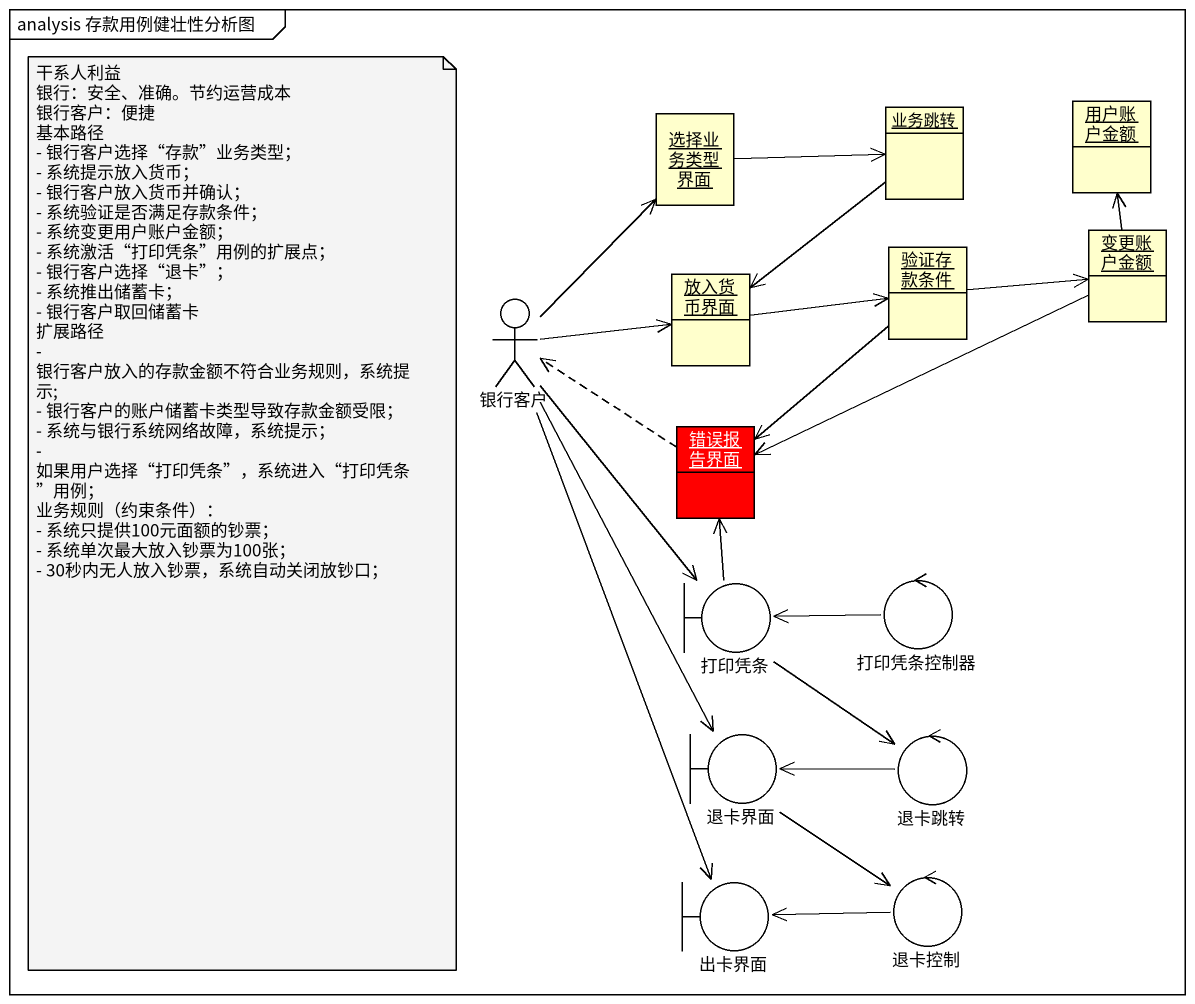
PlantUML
@startuml
mainframe analysis 存款用例健壮性分析图
allowmixing
hide circle
hide empty members
object 选择业务类型界面
object 业务跳转
object 用户账户金额
object 放入货币界面
object 验证存款条件
object 变更账户金额
actor 银行客户
object 错误报告界面 #FF0000
boundary 打印凭条
control 打印凭条控制器
boundary 退卡界面
control 退卡跳转
boundary 出卡界面
control 退卡控制
选择业务类型界面 -right-> 业务跳转
业务跳转 --> 放入货币界面
放入货币界面 -right-> 验证存款条件
验证存款条件 -right-> 变更账户金额
验证存款条件 --> 错误报告界面
变更账户金额 -up-> 用户账户金额
变更账户金额 -left-> 错误报告界面
银行客户 -up-> 选择业务类型界面
银行客户 -right-> 放入货币界面
银行客户 --> 打印凭条
银行客户 --> 退卡界面
银行客户 --> 出卡界面
错误报告界面 .left.> 银行客户
打印凭条 -up-> 错误报告界面
打印凭条 --> 退卡跳转
打印凭条控制器 -left-> 打印凭条
退卡界面 --> 退卡控制
退卡跳转 -left-> 退卡界面
退卡控制 -left-> 出卡界面
note as N1
  干系人利益
  银行：安全、准确。节约运营成本
  银行客户：便捷
  基本路径
  - 银行客户选择“存款”业务类型；
  - 系统提示放入货币；
  - 银行客户放入货币并确认；
  - 系统验证是否满足存款条件；
  - 系统变更用户账户金额；
  - 系统激活“打印凭条”用例的扩展点；
  - 银行客户选择“退卡”；
  - 系统推出储蓄卡；
  - 银行客户取回储蓄卡
  扩展路径
  - 银行客户放入的存款金额不符合业务规则，系统提示;
  - 银行客户的账户储蓄卡类型导致存款金额受限；
  - 系统与银行系统网络故障，系统提示；
  - 如果用户选择“打印凭条”，系统进入“打印凭条”用例；
  业务规则（约束条件）：
  - 系统只提供100元面额的钞票；
  - 系统单次最大放入钞票为100张；
  - 30秒内无人放入钞票，系统自动关闭放钞口；
end note
@enduml
